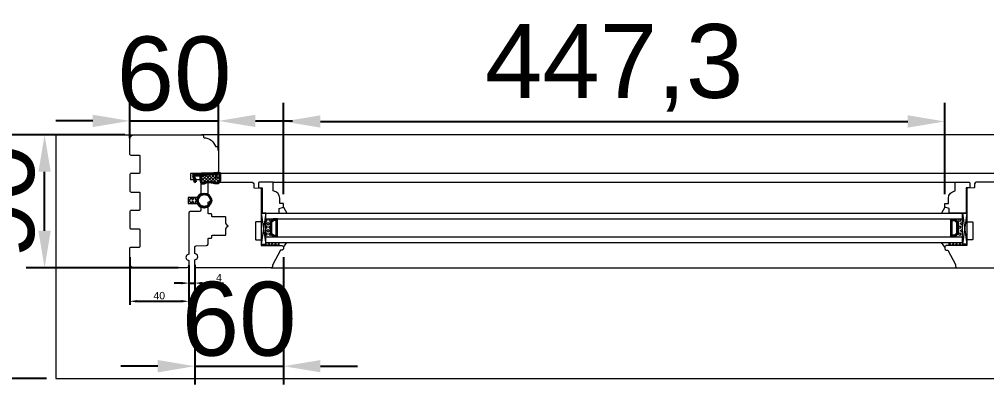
# Model space of a CAD drawing. Header units: millimetres. Extents: x 0 to 182016, y 11 to 3710.
# Drawn here: x 81282 to 81936, y 986 to 1233 of the extents above; entities that cross this region are included whole.
import ezdxf

# ---------------------------------------------------------------- set-up
doc = ezdxf.new("R2010")
doc.units = ezdxf.units.MM
for name, color, linetype, lineweight in [('Matmenys', 10, 'Continuous', 20), ('OTHER', 251, 'Continuous', 13), ('Stakta', 7, 'Continuous', 25), ('Testinės profilio linijos', 7, 'Continuous', 5)]:
    doc.layers.add(name, color=color, linetype=linetype, lineweight=lineweight)
doc.styles.get("Standard").update_dxf_attribs({"font": 'arial.ttf'})
doc.dimstyles.new('2', dxfattribs={"dimscale": 2, "dimtxt": 2.5, "dimasz": 2.5, "dimexe": 1.25, "dimexo": 0.625, "dimtad": 1, "dimtxsty": 'Standard', "dimcen": 2.5, "dimadec": 0, "dimazin": 0, "dimtfac": 1, "dimtmove": 0, "dimatfit": 3, "dimfxl": 1, "dimarcsym": 0})
doc.dimstyles.new('Padidinti matmenys', dxfattribs={"dimscale": 10, "dimtxt": 5, "dimasz": 2.5, "dimexe": 1.25, "dimexo": 0.625, "dimtad": 1, "dimdec": 1, "dimtxsty": 'Standard', "dimcen": 2.5, "dimadec": 0, "dimazin": 0, "dimtfac": 1, "dimtdec": 1, "dimtmove": 0, "dimatfit": 3, "dimfxl": 1, "dimarcsym": 0})

# ---------------------------------------------------------------- blocks, each defined once
blk = doc.blocks.new('*D1162')
at = {"layer": 'Defpoints', "color": 0, "transparency": 16777216}
for p in [(81356.32, 1073.31), (81396.32, 1067.81), (81396.32, 1042.13)]:
    blk.add_point(p, dxfattribs=at)
at = {"layer": 'Matmenys', "color": 0, "lineweight": -2, "transparency": 16777216}
for p, q in [((81356.32, 1072.06), (81356.32, 1039.63)), ((81396.32, 1066.56), (81396.32, 1039.63)), ((81361.32, 1042.13), (81391.32, 1042.13))]:
    blk.add_line(p, q, dxfattribs=at)
at = {"layer": 'Matmenys', "color": 0, "transparency": 16777216}
for points in [[(81361.32, 1042.96), (81361.32, 1041.3), (81356.32, 1042.13)], [(81391.32, 1042.96), (81391.32, 1041.3), (81396.32, 1042.13)]]:
    blk.add_solid(points, dxfattribs=at)
at = {"layer": 'Matmenys', "color": 0, "lineweight": 5, "transparency": 16777216, "insert": (81376.32, 1045.93), "char_height": 5, "attachment_point": 5}
blk.add_mtext('40', dxfattribs=at)
blk = doc.blocks.new('*D1163')
at = {"color": 0, "lineweight": -2, "transparency": 16777216}
for p, q in [((81356.32, 1152.56), (81356.32, 1176.68)), ((81416.32, 1144.06), (81416.32, 1176.68)), ((81331.32, 1164.18), (81306.32, 1164.18)), ((81356.32, 1164.18), (81416.32, 1164.18)), ((81441.32, 1164.18), (81466.32, 1164.18))]:
    blk.add_line(p, q, dxfattribs=at)
at = {"color": 0, "transparency": 16777216}
for points in [[(81331.32, 1168.35), (81331.32, 1160.01), (81356.32, 1164.18)], [(81441.32, 1168.35), (81441.32, 1160.01), (81416.32, 1164.18)]]:
    blk.add_solid(points, dxfattribs=at)
at = {"layer": 'Defpoints', "color": 0, "transparency": 16777216}
for p in [(81416.32, 1164.18), (81356.32, 1146.31), (81416.32, 1137.81)]:
    blk.add_point(p, dxfattribs=at)
at = {"color": 0, "lineweight": 5, "transparency": 16777216, "insert": (81386.32, 1195.96), "char_height": 50, "attachment_point": 5}
blk.add_mtext('60', dxfattribs=at)
blk = doc.blocks.new('*D1164')
at = {"color": 0, "lineweight": -2, "transparency": 16777216}
for p, q in [((81460.32, 1072.06), (81460.32, 985.7)), ((81400.32, 1061.81), (81400.32, 985.7)), ((81375.32, 998.2), (81350.32, 998.2)), ((81400.32, 998.2), (81460.32, 998.2)), ((81485.32, 998.2), (81510.32, 998.2))]:
    blk.add_line(p, q, dxfattribs=at)
at = {"color": 0, "transparency": 16777216}
for points in [[(81375.32, 1002.37), (81375.32, 994.04), (81400.32, 998.2)], [(81485.32, 1002.37), (81485.32, 994.04), (81460.32, 998.2)]]:
    blk.add_solid(points, dxfattribs=at)
at = {"layer": 'Defpoints', "color": 0, "transparency": 16777216}
for p in [(81460.32, 1078.31), (81400.32, 1068.06), (81460.32, 998.2)]:
    blk.add_point(p, dxfattribs=at)
at = {"color": 0, "lineweight": 5, "transparency": 16777216, "insert": (81430.32, 1029.98), "char_height": 50, "attachment_point": 5}
blk.add_mtext('60', dxfattribs=at)
blk = doc.blocks.new('*D1165')
at = {"color": 0, "lineweight": -2, "transparency": 16777216}
for p, q in [((81353.07, 1154.81), (81286.22, 1154.81)), ((81298.72, 1089.81), (81298.72, 1129.81)), ((81389.07, 1064.81), (81286.22, 1064.81))]:
    blk.add_line(p, q, dxfattribs=at)
at = {"color": 0, "transparency": 16777216}
for points in [[(81294.56, 1129.81), (81302.89, 1129.81), (81298.72, 1154.81)], [(81294.56, 1089.81), (81302.89, 1089.81), (81298.72, 1064.81)]]:
    blk.add_solid(points, dxfattribs=at)
at = {"layer": 'Defpoints', "color": 0, "transparency": 16777216}
for p in [(81298.72, 1154.81), (81359.32, 1154.81), (81395.32, 1064.81)]:
    blk.add_point(p, dxfattribs=at)
at = {"color": 0, "lineweight": 5, "transparency": 16777216, "insert": (81266.95, 1109.81), "char_height": 50, "attachment_point": 5, "rotation": 90}
blk.add_mtext('90', dxfattribs=at)
blk = doc.blocks.new('*D1166')
at = {"layer": 'Defpoints', "color": 0, "transparency": 16777216}
for p in [(81396.32, 1067.81), (81400.32, 1068.06), (81400.32, 1054.42)]:
    blk.add_point(p, dxfattribs=at)
at = {"layer": 'Matmenys', "color": 0, "lineweight": -2, "transparency": 16777216}
for p, q in [((81396.32, 1066.56), (81396.32, 1051.92)), ((81400.32, 1066.81), (81400.32, 1051.92)), ((81391.32, 1054.42), (81386.32, 1054.42)), ((81396.32, 1054.42), (81400.32, 1054.42)), ((81405.32, 1054.42), (81419.72, 1054.42))]:
    blk.add_line(p, q, dxfattribs=at)
at = {"layer": 'Matmenys', "color": 0, "transparency": 16777216}
for points in [[(81391.32, 1055.25), (81391.32, 1053.59), (81396.32, 1054.42)], [(81405.32, 1055.25), (81405.32, 1053.59), (81400.32, 1054.42)]]:
    blk.add_solid(points, dxfattribs=at)
at = {"layer": 'Matmenys', "color": 0, "lineweight": 5, "transparency": 16777216, "insert": (81416.74, 1058.17), "char_height": 5, "attachment_point": 5}
blk.add_mtext('4', dxfattribs=at)
blk = doc.blocks.new('*D1934')
at = {"color": 0, "lineweight": -2, "transparency": 16777216}
for p, q in [((81300.07, 1154.81), (81219.32, 1154.81)), ((81231.82, 1129.81), (81231.82, 1014.81)), ((81300.07, 989.81), (81219.32, 989.81))]:
    blk.add_line(p, q, dxfattribs=at)
at = {"color": 0, "transparency": 16777216}
for points in [[(81227.65, 1129.81), (81235.99, 1129.81), (81231.82, 1154.81)], [(81227.65, 1014.81), (81235.99, 1014.81), (81231.82, 989.81)]]:
    blk.add_solid(points, dxfattribs=at)
at = {"layer": 'Defpoints', "color": 0, "transparency": 16777216}
for p in [(81306.32, 1154.81), (81231.82, 989.81), (81306.32, 989.81)]:
    blk.add_point(p, dxfattribs=at)
at = {"color": 0, "lineweight": 5, "transparency": 16777216, "insert": (81200.04, 1072.31), "char_height": 50, "attachment_point": 5, "rotation": 90}
blk.add_mtext('165', dxfattribs=at)
blk = doc.blocks.new('*D1115')
at = {"color": 0, "lineweight": -2, "transparency": 16777216}
for p, q in [((81460.32, 1114.56), (81460.32, 1176.3)), ((81907.64, 1114.56), (81907.64, 1176.3)), ((81485.32, 1163.8), (81882.64, 1163.8))]:
    blk.add_line(p, q, dxfattribs=at)
at = {"color": 0, "transparency": 16777216}
for points in [[(81485.32, 1167.97), (81485.32, 1159.64), (81460.32, 1163.8)], [(81882.64, 1167.97), (81882.64, 1159.64), (81907.64, 1163.8)]]:
    blk.add_solid(points, dxfattribs=at)
at = {"layer": 'Defpoints', "color": 0, "transparency": 16777216}
for p in [(81907.64, 1163.8), (81460.32, 1108.31), (81907.64, 1108.31)]:
    blk.add_point(p, dxfattribs=at)
at = {"color": 0, "lineweight": 5, "transparency": 16777216, "insert": (81683.98, 1200.1), "char_height": 50, "attachment_point": 5}
blk.add_mtext('447,3', dxfattribs=at)

msp = doc.modelspace()

# ---------------------------------------------------------------- hatches: boundary and pattern name
at = {"lineweight": 0}
h = msp.add_hatch(dxfattribs=at)
h.set_pattern_fill('HEX', color=256, scale=0.25, angle=90, style=0)
h.set_pattern_definition([(90, (63101.0511, -11821.5974), (1.374815, -4e-16), [0.79375, -1.5875]), (330, (63101.0511, -11821.5974), (-0.6874075, -1.190624716), [0.79375, -1.5875]), (30, (63101.0511, -11820.8036), (0.6874075, -1.190624716), [0.79375, -1.5875])])
h.paths.add_polyline_path([(81448.3221388, 1085.8109378), (81453.3221388, 1085.8109378), (81451.3221388, 1087.8109378), (81451.3221388, 1095.8109378), (81453.3221388, 1097.8109378), (81448.3221388, 1097.8116468)])
h = msp.add_hatch(dxfattribs=at)
h.set_pattern_fill('JIS_WOOD', color=256, angle=90, style=0)
h.set_pattern_definition([(45, (63101.0511, -11821.59735), (0.5, -0.5), [])])
h.paths.add_polyline_path([(81451.3221388, 1095.8109378), (81451.3221388, 1087.8109378), (81453.3221388, 1085.8109378), (81456.3221388, 1085.8109378), (81456.3398723, 1097.8475204), (81453.3221388, 1097.8109378)])
h.paths.add_polyline_path([(81452.3221388, 1088.2251513), (81452.3221388, 1095.3967242), (81453.7363524, 1096.8109378), (81455.3221388, 1096.8109378), (81455.3221388, 1086.8109378), (81453.7363524, 1086.8109378)], flags=16)
h = msp.add_hatch(dxfattribs=at)
h.set_pattern_fill('JIS_WOOD', color=256, angle=90, style=0)
h.set_pattern_definition([(45, (63168.87326, -11821.59735), (0.5, -0.5), [])])
h.paths.add_polyline_path([(81916.6443689, 1095.8109378), (81916.6443689, 1087.8109378), (81914.6443689, 1085.8109378), (81911.6443689, 1085.8109378), (81911.6266355, 1097.8475204), (81914.6443689, 1097.8109378)])
h.paths.add_polyline_path([(81915.6443689, 1088.2251513), (81915.6443689, 1095.3967242), (81914.2301554, 1096.8109378), (81912.6443689, 1096.8109378), (81912.6443689, 1086.8109378), (81914.2301554, 1086.8109378)], flags=16)
h = msp.add_hatch(dxfattribs=at)
h.set_pattern_fill('HEX', color=256, scale=0.25, angle=90, style=0)
h.set_pattern_definition([(90, (63168.8733, -11821.5974), (1.374815, -4e-16), [0.79375, -1.5875]), (330, (63168.8733, -11821.5974), (-0.6874075, -1.190624716), [0.79375, -1.5875]), (30, (63168.8733, -11820.8036), (0.6874075, -1.190624716), [0.79375, -1.5875])])
h.paths.add_polyline_path([(81919.6443689, 1085.8109378), (81914.6443689, 1085.8109378), (81916.6443689, 1087.8109378), (81916.6443689, 1095.8109378), (81914.6443689, 1097.8109378), (81919.6443689, 1097.8116468)])
at = {"lineweight": 0, "ltscale": 0.5}
h = msp.add_hatch(dxfattribs=at)
h.set_pattern_fill('ANSI37', color=256, scale=0.5, angle=90, style=0)
h.set_pattern_definition([(135, (81444.8221, 1079.8116), (-1.12253, -1.12253), []), (225, (81444.8221, 1079.8116), (1.12253, -1.12253), [])])
h.paths.add_polyline_path([(81457.3221388, 1081.8116468), (81448.3221388, 1081.8116468), (81448.3221388, 1079.8116468), (81457.3221388, 1079.8116468)])
h = msp.add_hatch(dxfattribs=at)
h.set_pattern_fill('ANSI37', color=256, scale=0.5, angle=90, style=0)
h.set_pattern_definition([(135, (81512.6443, 1079.8116), (-1.122532, -1.122532), []), (225, (81512.6443, 1079.8116), (1.122532, -1.122532), [])])
h.paths.add_polyline_path([(81910.6443689, 1081.8116468), (81919.6443689, 1081.8116468), (81919.6443689, 1079.8116468), (81910.6443689, 1079.8116468)])
at = {"layer": 'Matmenys'}
h = msp.add_hatch(dxfattribs=at)
h.set_pattern_fill('ANSI37', color=252, scale=0.5, angle=-180, style=0)
h.set_pattern_definition([(225, (-74512.6676, -1098353.8803), (1.1225320151, -1.1225320151), []), (315, (-74512.6676, -1098353.8803), (1.1225320151, 1.1225320151), [])])
edge = h.paths.add_edge_path()
edge.add_arc((81414.407987, 1127.9313767), 0.1, 363.5893456117, 453.5893456117, ccw=False)
edge.add_line((81414.5077908, 1127.9376372), (81414.604874, 1126.3899514))
edge.add_arc((81414.8543836, 1126.4056027), 0.25, 183.5893456117, 363.5893456117)
edge.add_line((81415.1038932, 1126.4212539), (81414.9755076, 1128.4679588))
edge.add_arc((81414.8757037, 1128.4616983), 0.1, 363.5893456117, 453.589345619)
edge.add_line((81414.8694432, 1128.5615022), (81414.8646983, 1128.6371452))
edge.add_line((81414.8646983, 1128.6371452), (81416.8464992, 1128.7614595))
edge.add_spline(control_points=[(81416.8464992, 1128.7614595), (81416.9256577, 1128.7496572), (81416.9956493, 1128.7384817), (81417.0794001, 1128.7166877), (81417.1029645, 1128.7073019), (81417.1268475, 1128.694607), (81417.1349071, 1128.6883578), (81417.1593949, 1128.662769), (81417.1782878, 1128.633532), (81417.2119911, 1128.5292122), (81417.2251131, 1128.45628), (81417.2448152, 1128.2032969), (81417.2343169, 1127.9894628), (81417.2149887, 1127.5469844), (81417.2105134, 1127.3276555), (81417.2094372, 1126.9077646), (81417.2124692, 1126.7046785), (81417.2251796, 1126.1144711), (81417.2383561, 1125.746421), (81417.2380944, 1124.9932396), (81417.2195981, 1124.6164897), (81417.1164117, 1124.0233853), (81417.0565177, 1123.7958143), (81416.903482, 1123.3987131), (81416.8207327, 1123.2269254), (81416.6167325, 1122.8857577), (81416.4966177, 1122.719555), (81416.2291726, 1122.4283953), (81416.0814989, 1122.3048153), (81415.8003144, 1122.1450966), (81415.6650181, 1122.0975426), (81415.3637193, 1122.0379377), (81415.2001193, 1122.0272343), (81414.6155225, 1122.0409782), (81414.1516069, 1122.1357324), (81413.2591108, 1122.3074747), (81412.8320305, 1122.3911693), (81411.7536819, 1122.6023556), (81411.0956313, 1122.7360897), (81410.1025294, 1122.8610157), (81409.7989283, 1122.8915096), (81409.1768847, 1122.915845), (81408.8609806, 1122.9083043), (81408.3117724, 1122.8234199), (81408.075689, 1122.7620813), (81407.6750376, 1122.589621), (81407.516405, 1122.4947725), (81407.2177462, 1122.3105041), (81407.076289, 1122.2206466), (81406.7745061, 1122.0645635), (81406.6094534, 1121.9945934), (81406.2443317, 1121.8748621), (81406.0433816, 1121.8318596), (81405.703965, 1121.8079609), (81405.5619795, 1121.8211667), (81405.3667588, 1121.881206), (81405.301431, 1121.9179461), (81405.1747076, 1122.0264953), (81405.1155298, 1122.0985614), (81404.9584522, 1122.362649), (81404.8769526, 1122.6037573), (81404.7603353, 1123.1541683), (81404.7238038, 1123.4623634), (81404.6705323, 1124.0585812), (81404.6513098, 1124.3461322), (81404.6079504, 1124.876622), (81404.5858142, 1125.1248805), (81404.5495999, 1125.5296828), (81404.5355134, 1125.6870861), (81404.5073913, 1126.0110185), (81404.4923553, 1126.1893357), (81404.4240703, 1126.4922028), (81404.3884352, 1126.6100248), (81404.2928385, 1126.8225036), (81404.2396916, 1126.9164184), (81404.1210508, 1127.0616121), (81404.0654286, 1127.1166303), (81403.9416614, 1127.2057222), (81403.8780343, 1127.2386016), (81403.7591703, 1127.2867698), (81403.7020932, 1127.303651), (81403.6015129, 1127.3295949), (81403.5571173, 1127.3393125), (81403.516121, 1127.3483485)], knot_values=[0, 0, 0, 0, 0.2245066002, 0.2245066002, 0.377043448, 0.377043448, 0.5295802957, 0.5295802957, 0.8082977366, 0.8082977366, 1.0870151774, 1.0870151774, 1.6244414062, 1.6244414062, 2.161867635, 2.161867635, 2.6992938638, 2.6992938638, 3.7741463214, 3.7741463214, 5.0334406395, 5.0334406395, 5.8656302806, 5.8656302806, 6.5060139406, 6.5060139406, 7.1463976006, 7.1463976006, 7.7996240151, 7.7996240151, 8.3563201169, 8.3563201169, 8.9130162187, 8.9130162187, 10.239934143, 10.239934143, 11.5668520673, 11.5668520673, 13.5970761059, 13.5970761059, 14.4582175179, 14.4582175179, 15.3193589298, 15.3193589298, 15.9856015553, 15.9856015553, 16.5061017172, 16.5061017172, 17.0266018791, 17.0266018791, 17.547102041, 17.547102041, 18.1672448488, 18.1672448488, 18.7176261004, 18.7176261004, 19.1465766047, 19.1465766047, 19.5755271091, 19.5755271091, 20.3898249977, 20.3898249977, 21.2041228863, 21.2041228863, 21.9655448497, 21.9655448497, 22.7269668131, 22.7269668131, 23.2229068178, 23.2229068178, 23.7188468224, 23.7188468224, 24.0184411081, 24.0184411081, 24.2549295987, 24.2549295987, 24.4119994701, 24.4119994701, 24.5501072405, 24.5501072405, 24.6882150108, 24.6882150108, 24.8099116426, 24.8099116426, 24.8099116426, 24.8099116426], degree=3, periodic=0)
edge.add_line((81403.516121, 1127.3483485), (81414.4017265, 1128.0311805))

# ---------------------------------------------------------------- linework, layer by layer
at = {"lineweight": 5}
for p, q in [((81306.3221385, 1154.8116468), (81306.3221385, 989.8116468)), ((81306.3221385, 1154.8116468), (81359.3221388, 1154.8116468)), ((81306.3221385, 989.8116468), (83266.2888296, 989.8116468))]:
    msp.add_line(p, q, dxfattribs=at)
for p, q in [((81399.9142519, 1128.6252267), (81398.8839106, 1127.558762)), ((81398.8839106, 1127.558762), (81398.9152131, 1127.0597428)), ((81398.9152131, 1127.0597428), (81399.062499, 1127.0689818)), ((81399.062499, 1127.0689818), (81400.0459455, 1122.7218913)), ((81399.5679614, 1127.1006884), (81414.4017265, 1128.0311805)), ((81399.5679614, 1127.1006884), (81399.8051563, 1126.0522252)), ((81400.6618926, 1128.6721247), (81399.6111793, 1127.6043821)), ((81399.6111793, 1127.6043821), (81414.8694432, 1128.5615022)), ((81399.8051563, 1126.0522252), (81400.2928323, 1126.1625526)), ((81399.9142519, 1128.6252267), (81400.6618926, 1128.6721247)), ((81400.2928323, 1126.1625526), (81401.0212975, 1122.9425461)), ((81414.5077908, 1127.9376372), (81414.604874, 1126.3899514)), ((81414.8694432, 1128.5615022), (81414.8646983, 1128.6371452)), ((81414.9755076, 1128.4679588), (81415.1038932, 1126.4212539)), ((81400.0459455, 1122.7218913), (81401.0212975, 1122.9425461))]:
    msp.add_line(p, q)
at = {"color": 1}
for p, q in [((81416.8907394, 1129.0581796), (81401.565924, 1128.0968849)), ((81416.8464992, 1128.7614595), (81401.6115545, 1127.8058022)), ((81403.4515482, 1127.0553803), (81401.6910969, 1126.9449507))]:
    msp.add_line(p, q, dxfattribs=at)
at = {"lineweight": 9}
for p, q in [((81453.3221388, 1122.8116468), (81914.6443689, 1122.8116468)), ((81448.3222239, 1101.8116468), (81919.6442838, 1101.8116468)), ((81448.3222239, 1097.8116468), (81919.6442838, 1097.8116468)), ((81448.3222239, 1085.8116468), (81919.6442838, 1085.8116468)), ((81448.3222239, 1081.8116468), (81919.6442838, 1081.8116468))]:
    msp.add_line(p, q, dxfattribs=at)
at = {"lineweight": 0}
for p, q in [((81460.3221388, 1105.8116468), (81462.6088039, 1101.8116468)), ((81907.6443689, 1105.8116468), (81905.3577038, 1101.8116468)), ((81448.3221388, 1101.8109378), (81445.3221388, 1080.8109378)), ((81445.3221388, 1101.8109378), (81448.3221388, 1080.8109378)), ((81919.6443689, 1101.8109378), (81922.6443689, 1080.8109378)), ((81922.6443689, 1101.8109378), (81919.6443689, 1080.8109378)), ((81457.3221388, 1079.8116468), (81457.3221388, 1081.8116468)), ((81460.3221388, 1078.8116468), (81462.6088039, 1081.8116468)), ((81907.6443689, 1078.8116468), (81905.3577038, 1081.8116468)), ((81910.6443689, 1079.8116468), (81910.6443689, 1081.8116468)), ((81919.6443689, 1079.8116468), (81919.6443689, 1082.8116468))]:
    msp.add_line(p, q, dxfattribs=at)
for points in [[(81453.3221388, 1116.8116468), (81453.3221388, 1122.8116468), (81444.3221388, 1122.8116468, 0.4142135624), (81443.3221388, 1121.8116468), (81443.3221388, 1118.8116468), (81445.8221388, 1118.8116468), (81445.8221388, 1101.8116468), (81457.3221388, 1101.8116468), (81457.3221388, 1104.8116468), (81460.3221388, 1105.8116468), (81460.3221388, 1108.3116468), (81457.8221388, 1108.3116468), (81457.8221388, 1111.8367097, 0.3851703882), (81453.3221388, 1116.8116468)], [(81914.6443689, 1116.8116468), (81914.6443689, 1122.8116468), (81923.6443689, 1122.8116468, -0.4142135624), (81924.6443689, 1121.8116468), (81924.6443689, 1118.8116468), (81922.1443689, 1118.8116468), (81922.1443689, 1101.8116468), (81910.6443689, 1101.8116468), (81910.6443689, 1104.8116468), (81907.6443689, 1105.8116468), (81907.6443689, 1108.3116468), (81910.1443689, 1108.3116468), (81910.1443689, 1111.8367097, -0.3851703882), (81914.6443689, 1116.8116468)]]:
    msp.add_lwpolyline(points, format="xyb", dxfattribs=at)
for points in [[(81445.3221388, 1101.8109378), (81445.3221388, 1080.8109378), (81448.3221388, 1080.8109378), (81448.3221388, 1101.8109378)], [(81922.6443689, 1101.8109378), (81922.6443689, 1080.8109378), (81919.6443689, 1080.8109378), (81919.6443689, 1101.8109378)], [(81451.3221388, 1095.8109378), (81451.3221388, 1087.8109378), (81453.3221388, 1085.8109378), (81456.3221388, 1085.8109378), (81456.3221388, 1097.8109378), (81453.3221388, 1097.8109378)], [(81452.3221388, 1095.3967242), (81452.3221388, 1088.2251513), (81453.7363524, 1086.8109378), (81455.3221388, 1086.8109378), (81455.3221388, 1096.8109378), (81453.7363524, 1096.8109378)], [(81916.6443689, 1095.8109378), (81916.6443689, 1087.8109378), (81914.6443689, 1085.8109378), (81911.6443689, 1085.8109378), (81911.6443689, 1097.8109378), (81914.6443689, 1097.8109378)], [(81915.6443689, 1095.3967242), (81915.6443689, 1088.2251513), (81914.2301554, 1086.8109378), (81912.6443689, 1086.8109378), (81912.6443689, 1096.8109378), (81914.2301554, 1096.8109378)]]:
    msp.add_lwpolyline(points, close=True, dxfattribs=at)
at = {"color": 18, "linetype": 'ByBlock', "true_color": 0x000000}
for radius in [4.85, 4.25]:
    msp.add_circle((81406.714653, 1110.3105813), radius, dxfattribs=at)
for centre, radius, start, end in [((81414.407987, 1127.9313767), 0.1, 3.5893456092, 93.5893456123), ((81414.8543836, 1126.4056027), 0.25, 183.5893456092, 3.5893456092), ((81414.8757037, 1128.4616983), 0.1, 3.5893456092, 93.5893456123)]:
    msp.add_arc(centre, radius, start, end)
at = {"color": 1}
msp.add_spline([(81416.8907394, 1129.0581796), (81417.2522398, 1128.9676829), (81417.5217807, 1127.6938244), (81417.0333913, 1123.0014514), (81415.9901936, 1121.9114451), (81413.8267217, 1121.8928287), (81412.1286819, 1122.2232026), (81409.963241, 1122.570119), (81407.9265193, 1122.3706902), (81407.0982746, 1121.8945212), (81405.2437344, 1121.6142579), (81404.3512885, 1124.3264364), (81404.224121, 1125.805312), (81404.1061496, 1126.4925799), (81403.803944, 1126.9344652), (81403.4515482, 1127.0553803)], degree=3, dxfattribs=at)
msp.add_open_spline([(81416.8464992, 1128.7614595), (81416.9256577, 1128.7496572), (81416.9956493, 1128.7384817), (81417.0794001, 1128.7166877), (81417.1029645, 1128.7073019), (81417.1268475, 1128.694607), (81417.1349071, 1128.6883578), (81417.1593949, 1128.662769), (81417.1782878, 1128.633532), (81417.2119911, 1128.5292122), (81417.2251131, 1128.45628), (81417.2448152, 1128.2032969), (81417.2343169, 1127.9894628), (81417.2149887, 1127.5469844), (81417.2105134, 1127.3276555), (81417.2094372, 1126.9077646), (81417.2124692, 1126.7046785), (81417.2251796, 1126.1144711), (81417.2383561, 1125.746421), (81417.2380944, 1124.9932396), (81417.2195981, 1124.6164897), (81417.1164117, 1124.0233853), (81417.0565177, 1123.7958143), (81416.903482, 1123.3987131), (81416.8207327, 1123.2269254), (81416.6167325, 1122.8857577), (81416.4966177, 1122.719555), (81416.2291726, 1122.4283953), (81416.0814989, 1122.3048153), (81415.8003144, 1122.1450966), (81415.6650181, 1122.0975426), (81415.3637193, 1122.0379377), (81415.2001193, 1122.0272343), (81414.6155225, 1122.0409782), (81414.1516069, 1122.1357324), (81413.2591108, 1122.3074747), (81412.8320305, 1122.3911693), (81411.7536819, 1122.6023556), (81411.0956313, 1122.7360897), (81410.1025294, 1122.8610157), (81409.7989283, 1122.8915096), (81409.1768847, 1122.915845), (81408.8609806, 1122.9083043), (81408.3117724, 1122.8234199), (81408.075689, 1122.7620813), (81407.6750376, 1122.589621), (81407.516405, 1122.4947725), (81407.2177462, 1122.3105041), (81407.076289, 1122.2206466), (81406.7745061, 1122.0645635), (81406.6094534, 1121.9945934), (81406.2443317, 1121.8748621), (81406.0433816, 1121.8318596), (81405.703965, 1121.8079609), (81405.5619795, 1121.8211667), (81405.3667588, 1121.881206), (81405.301431, 1121.9179461), (81405.1747076, 1122.0264953), (81405.1155298, 1122.0985614), (81404.9584522, 1122.362649), (81404.8769526, 1122.6037573), (81404.7603353, 1123.1541683), (81404.7238038, 1123.4623634), (81404.6705323, 1124.0585812), (81404.6513098, 1124.3461322), (81404.6079504, 1124.876622), (81404.5858142, 1125.1248805), (81404.5495999, 1125.5296828), (81404.5355134, 1125.6870861), (81404.5073913, 1126.0110185), (81404.4923553, 1126.1893357), (81404.4240703, 1126.4922028), (81404.3884352, 1126.6100248), (81404.2928385, 1126.8225036), (81404.2396916, 1126.9164184), (81404.1210508, 1127.0616121), (81404.0654286, 1127.1166303), (81403.9416614, 1127.2057222), (81403.8780343, 1127.2386016), (81403.7591703, 1127.2867698), (81403.7020932, 1127.303651), (81403.6015129, 1127.3295949), (81403.5571173, 1127.3393125), (81403.516121, 1127.3483485)], degree=3, knots=[0, 0, 0, 0, 0.2245066002, 0.2245066002, 0.377043448, 0.377043448, 0.5295802957, 0.5295802957, 0.8082977366, 0.8082977366, 1.0870151774, 1.0870151774, 1.6244414062, 1.6244414062, 2.161867635, 2.161867635, 2.6992938638, 2.6992938638, 3.7741463214, 3.7741463214, 5.0334406395, 5.0334406395, 5.8656302806, 5.8656302806, 6.5060139406, 6.5060139406, 7.1463976006, 7.1463976006, 7.7996240151, 7.7996240151, 8.3563201169, 8.3563201169, 8.9130162187, 8.9130162187, 10.239934143, 10.239934143, 11.5668520673, 11.5668520673, 13.5970761059, 13.5970761059, 14.4582175179, 14.4582175179, 15.3193589298, 15.3193589298, 15.9856015553, 15.9856015553, 16.5061017172, 16.5061017172, 17.0266018791, 17.0266018791, 17.547102041, 17.547102041, 18.1672448488, 18.1672448488, 18.7176261004, 18.7176261004, 19.1465766047, 19.1465766047, 19.5755271091, 19.5755271091, 20.3898249977, 20.3898249977, 21.2041228863, 21.2041228863, 21.9655448497, 21.9655448497, 22.7269668131, 22.7269668131, 23.2229068178, 23.2229068178, 23.7188468224, 23.7188468224, 24.0184411081, 24.0184411081, 24.2549295987, 24.2549295987, 24.4119994701, 24.4119994701, 24.5501072405, 24.5501072405, 24.6882150108, 24.6882150108, 24.8099116426, 24.8099116426, 24.8099116426, 24.8099116426], dxfattribs=at)
at = {"layer": 'OTHER'}
msp.add_lwpolyline([(81401.9114431, 1109.7005552), (81400.4955343, 1109.7005552), (81400.4955343, 1108.0552738), (81399.9698521, 1108.0552738), (81399.2265112, 1109.7005552), (81398.4338915, 1109.7005552), (81398.4338915, 1108.0552738), (81398.2150007, 1108.0552738), (81396.7121195, 1110.3105813), (81398.2150007, 1112.5658888), (81398.4338915, 1112.5658888), (81398.4338915, 1110.9206075), (81399.2265112, 1110.9206075), (81399.9698521, 1112.5658888), (81400.4955343, 1112.5658888), (81400.4955343, 1110.9206075), (81401.9114431, 1110.9206075)], dxfattribs=at)
at = {"layer": 'Stakta', "color": 18, "lineweight": 5, "true_color": 0x000000}
for points in [[(81404.3221388, 1115.1149884, -0.2720281141), (81404.0655253, 1114.6782241, 0.164173551), (81401.9168141, 1112.3105813), (81395.8221388, 1112.3105813), (81395.8221388, 1108.3105813), (81401.9168141, 1108.3105813, 0.164173551), (81404.0655253, 1105.9429385, -0.2720281141), (81404.3221388, 1105.5061742), (81404.3221388, 1103.872773, -0.4116598905), (81403.3308654, 1102.8728111), (81397.3134123, 1102.8202976, 0.4116598905), (81396.3221388, 1101.8203356), (81396.3221388, 1074.2611366, -0.3563939587), (81395.9221388, 1073.7712386, 0.8164965809), (81395.9221388, 1069.852055, -0.3563939587), (81396.3221388, 1069.3621571), (81396.3221388, 1066.3116468, -0.4142135624), (81394.8221388, 1064.8116468), (81359.3221385, 1064.8116468, -0.4142135624), (81356.3221385, 1067.8116468), (81356.3221385, 1077.8116468, -0.4142135624), (81357.3221385, 1078.8116468), (81362.8221385, 1078.8116468, 0.4142135624), (81363.3221385, 1079.3116468), (81363.3221385, 1090.3116468, 0.4142135624), (81362.8221385, 1090.8116468), (81357.5221385, 1090.8116468, -0.4142135624), (81356.5221385, 1091.8116468), (81356.5221385, 1102.8116468, -0.4142135624), (81357.5221385, 1103.8116468), (81362.8221385, 1103.8116468, 0.4142135624), (81363.3221385, 1104.3116468), (81363.3221385, 1115.3116468, 0.4142135624), (81362.8221385, 1115.8116468), (81357.5221385, 1115.8116468, -0.4142135624), (81356.5221385, 1116.8116468), (81356.5221385, 1127.8116468, -0.4142135624), (81357.5221385, 1128.8116468), (81362.8221385, 1128.8116468, 0.4142135624), (81363.3221385, 1129.3116468), (81363.3221385, 1140.3116468, 0.4142135624), (81362.8221385, 1140.8116468), (81357.3221385, 1140.8116468, -0.4142135624), (81356.3221385, 1141.8116468), (81356.3221385, 1151.8116468, -0.4142135624), (81359.3221385, 1154.8116468), (81405.3221388, 1154.8116468, -0.4142135624), (81406.3221388, 1153.8116468), (81406.3221388, 1153.1023202, 0.4001549105), (81406.6076734, 1152.8026691, -0.3090857966), (81414.2569841, 1147.0143859, 0.3199404334), (81414.5388073, 1146.809756), (81415.3308654, 1146.8028438, -0.4116598905), (81416.3221388, 1145.8028819), (81416.3221388, 1129.9076805, -0.4116598905), (81415.3308654, 1128.9077185), (81405.3134123, 1128.8202976, 0.2023892741), (81404.5995817, 1128.5116468), (81397.3221388, 1128.5116468), (81397.3221388, 1124.5116468), (81404.3221388, 1124.5116468)], [(81411.8221388, 1085.2013535), (81411.8221388, 1086.2544751, -0.4091108014), (81412.3134126, 1086.7543989), (81421.0273746, 1086.9065017, 0.4091108014), (81421.3221388, 1087.206456), (81421.3221388, 1091.230276, -0.1989123674), (81421.4685854, 1091.5838294), (81422.7342709, 1092.8495148, 0.4142135624), (81422.7342709, 1093.2737789), (81421.4685854, 1094.5394643, -0.1989123674), (81421.3221388, 1094.8930177), (81421.3221388, 1098.9168377, 0.4091108014), (81421.0273746, 1099.216792), (81412.3134126, 1099.3688947, -0.4091108014), (81411.8221388, 1099.8688186), (81411.8221388, 1100.9219402, 0.4040262259), (81411.5326087, 1101.2217575), (81409.8046891, 1101.2820977, -0.4040262258), (81409.3221388, 1101.7817932), (81409.3221388, 1108.8621571, -0.3563939587), (81409.7221388, 1109.352055, 0.8164965809), (81409.7221388, 1113.2712386, -0.3563939587), (81409.3221388, 1113.7611366), (81409.3221388, 1121.8116468, -0.4142135624), (81410.3221388, 1122.8116468), (81438.3221388, 1122.8116468, -0.4142135624), (81440.3221388, 1120.8116468), (81440.3221388, 1119.1090402, 0.4116598905), (81440.6195209, 1118.8090516), (81444.8265021, 1118.7723379, -0.4116598905), (81445.3221388, 1118.2723569), (81445.3221388, 1096.3422099, -0.4116598905), (81444.8265021, 1095.842229), (81441.6195209, 1095.8142421, 0.4116598905), (81441.3221388, 1095.5142535), (81441.3221388, 1084.1090402, 0.4116598905), (81441.6195209, 1083.8090516), (81444.8265021, 1083.7810647, -0.4116598905), (81445.3221388, 1083.2810838), (81445.3221388, 1079.8116468), (81459.3221388, 1079.8116468, -0.4142135624), (81460.3221388, 1078.8116468), (81460.3221388, 1077.8204118, -0.4116598905), (81459.3308654, 1076.8204499), (81458.3221388, 1076.8116468), (81453.0635707, 1066.9217186, 0.1227845609), (81453.0050445, 1066.6869828), (81453.0050445, 1065.8116468, -0.4142135624), (81452.0050445, 1064.8116468), (81401.3221388, 1064.8116468, -0.4142135624), (81400.3221388, 1065.8116468), (81400.3221388, 1069.8621571, -0.3563939587), (81400.7221388, 1070.352055, 0.8164965809), (81400.7221388, 1074.2712386, -0.3563939587), (81400.3221388, 1074.7611366), (81400.3221388, 1078.7417938, -0.4116598905), (81401.3134123, 1079.7417557), (81408.3308654, 1079.8029961, 0.4116598905), (81409.3221388, 1080.802958), (81409.3221388, 1084.3414835, -0.4040361542), (81409.8046891, 1084.8411959), (81411.5326087, 1084.9015362, 0.4040262258)]]:
    msp.add_lwpolyline(points, format="xyb", close=True, dxfattribs=at)
msp.add_lwpolyline([(81955.3039524, 1122.8116468), (81929.6443689, 1122.8116468, 0.4142135624), (81927.6443689, 1120.8116468), (81927.6443689, 1119.1090402, -0.4116598905), (81927.3469869, 1118.8090516), (81923.1400057, 1118.7723379, 0.4116598905), (81922.6443689, 1118.2723569), (81922.6443689, 1096.3422099, 0.4116598905), (81923.1400057, 1095.842229), (81926.3469869, 1095.8142421, -0.4116598905), (81926.6443689, 1095.5142535), (81926.6443689, 1084.1090402, -0.4116598905), (81926.3469869, 1083.8090516), (81923.1400057, 1083.7810647, 0.4116598905), (81922.6443689, 1083.2810838), (81922.6443689, 1079.8116468), (81908.6443689, 1079.8116468, 0.4142135624), (81907.6443689, 1078.8116468), (81907.6443689, 1077.8204118, 0.4116598905), (81908.6356424, 1076.8204499), (81909.6443689, 1076.8116468), (81914.902937, 1066.9217186, -0.1227845609), (81914.9614632, 1066.6869828), (81914.9614632, 1065.8116468, 0.4142135624), (81915.9614632, 1064.8116468), (81966.6443689, 1064.8116468, 0.4142135624)], format="xyb", dxfattribs=at)
at = {"layer": 'Testinės profilio linijos', "lineweight": 5}
for p, q in [((83167.2888137, 1154.8116468), (81404.8221388, 1154.8116468)), ((81405.1906015, 1128.8116468), (81962.7759063, 1128.8116468)), ((81452.0050243, 1064.8116468), (83120.6059019, 1064.8116468))]:
    msp.add_line(p, q, dxfattribs=at)

# ---------------------------------------------------------------- dimensions: what is measured, and where the dimension line sits
at = {"color": 1, "lineweight": 5}
dim = msp.add_linear_dim(base=(81907.6443689, 1163.804424), p1=(81460.3221388, 1108.3116468), p2=(81907.6443689, 1108.3116468), dimstyle='Padidinti matmenys', dxfattribs=at)
dim.commit()
dim.dimension.update_dxf_attribs({"geometry": '*D1115', "text_midpoint": (81683.9832539, 1200.102173)})
for base, p1, p2, angle, picture, middle in [((81416.3221388, 1164.178653), (81356.3221388, 1146.3116468), (81416.3221388, 1137.8116468), 180, '*D1163', (81386.3221388, 1164.178653)), ((81298.7246569, 1154.8116468), (81395.3221388, 1064.8116468), (81359.3221388, 1154.8116468), 90, '*D1165', (81298.7246569, 1109.8116468)), ((81460.3221388, 998.201914), (81400.3221388, 1068.0616468), (81460.3221388, 1078.3116468), 180, '*D1164', (81430.3221388, 998.201914))]:
    dim = msp.add_linear_dim(base=base, p1=p1, p2=p2, angle=angle, dimstyle='Padidinti matmenys', dxfattribs=at)
    dim.commit()
    dim.dimension.update_dxf_attribs({"geometry": picture, "text_midpoint": middle, "dimtype": 160})
dim = msp.add_linear_dim(base=(81231.818461, 989.8116468), p1=(81306.3221385, 1154.8116468), p2=(81306.3221385, 989.8116468), angle=90, dimstyle='Padidinti matmenys', dxfattribs=at)
dim.commit()
dim.dimension.update_dxf_attribs({"geometry": '*D1934', "text_midpoint": (81200.0398116, 1072.3116468)})
at = {"layer": 'Matmenys', "lineweight": 5}
for base, p1, p2, picture, middle in [((81396.3221388, 1042.1287646), (81356.3221388, 1073.3116468), (81396.3221388, 1067.8116468), '*D1162', (81376.3221388, 1042.1287646)), ((81400.3221388, 1054.4191349), (81396.3221388, 1067.8116468), (81400.3221388, 1068.0616468), '*D1166', (81416.743012, 1054.4191349))]:
    dim = msp.add_linear_dim(base=base, p1=p1, p2=p2, angle=180, dimstyle='2', override={"dimtmove": 0}, dxfattribs=at)
    dim.commit()
    dim.dimension.update_dxf_attribs({"geometry": picture, "text_midpoint": middle, "dimtype": 160})

doc.saveas('drawing.dxf')
